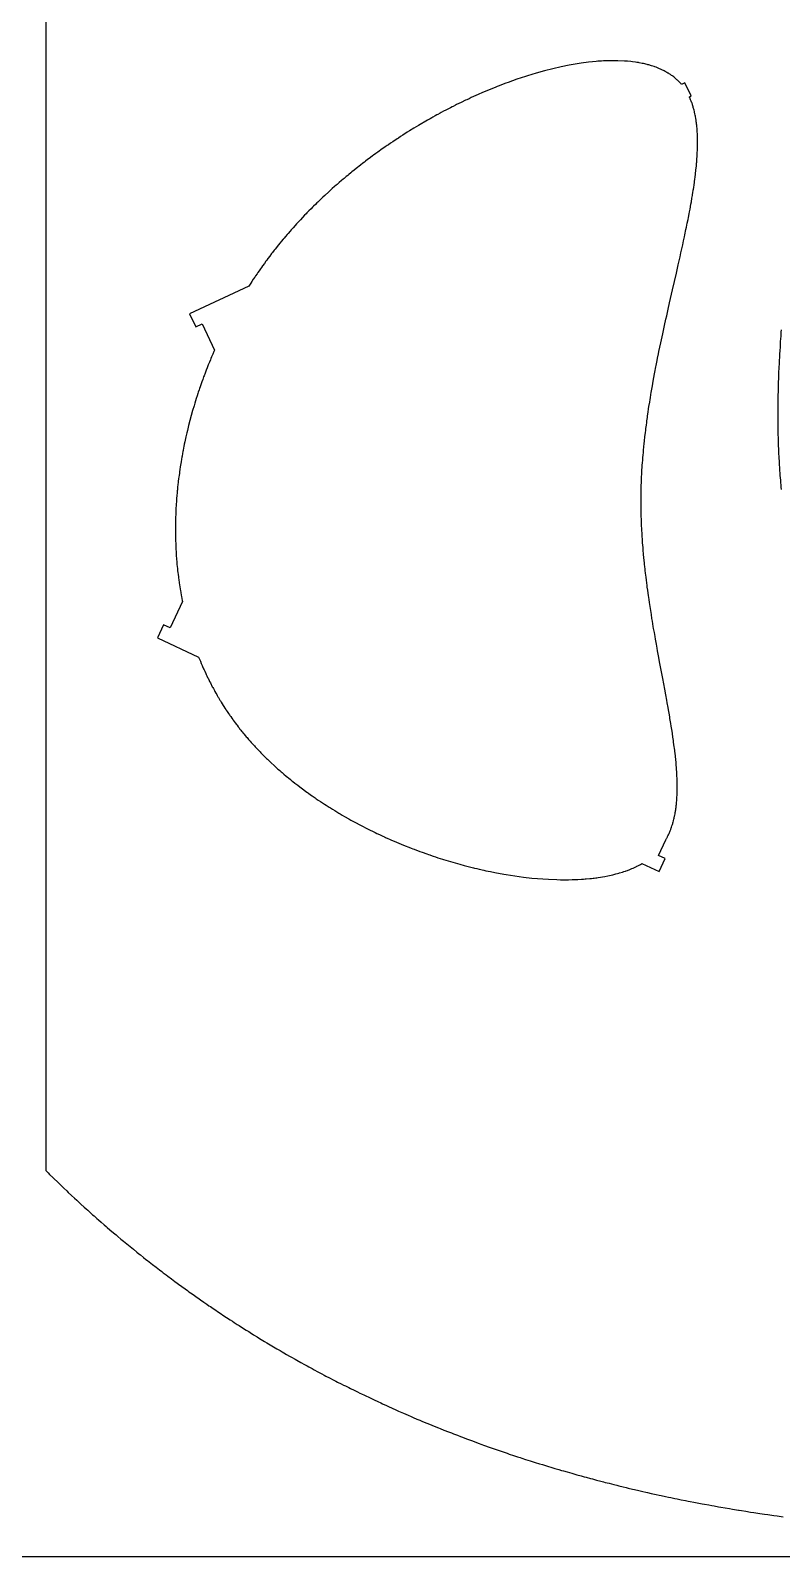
# Model space of a CAD drawing. Header units: metres. Extents: x 260 to 385, y -3 to 248.
# Drawn here: x 313.9 to 345, y -2.4 to 60.8 of the extents above; entities that cross this region are included whole.
import ezdxf

# ---------------------------------------------------------------- set-up
doc = ezdxf.new("R2010")
doc.units = ezdxf.units.M
doc.header["$MEASUREMENT"] = 0

msp = doc.modelspace()

# ---------------------------------------------------------------- linework, layer by layer
at = {"flags": 128}
for points in [[(385.210552, -2.443354), (385.210552, 247.556646), (260.210552, 247.556646), (260.210552, -2.443354), (385.210552, -2.443354)], [(314.573467, 97.33561), (314.572175, 13.547657)], [(341.22886, 58.043957), (341.300334, 58.077286), (341.046763, 58.621071), (340.904176, 58.554582), (340.883221, 58.579101), (340.872605, 58.591244), (340.856509, 58.609312), (340.831973, 58.636085), (340.806965, 58.66246), (340.794283, 58.675498), (340.768563, 58.701273), (340.755523, 58.714011), (340.735739, 58.732928), (340.715217, 58.752049), (340.701378, 58.764664), (340.673326, 58.789579), (340.659112, 58.801878), (340.630314, 58.826162), (340.601023, 58.850025), (340.581222, 58.865701), (340.540971, 58.896495), (340.525654, 58.907851), (340.494659, 58.930251), (340.463183, 58.952233), (340.441934, 58.966657), (340.398804, 58.994951), (340.365905, 59.015687), (340.343713, 59.029281), (340.298707, 59.055917), (340.275895, 59.06896), (340.229658, 59.094497), (340.18261, 59.119302), (340.086107, 59.166724), (340.067659, 59.175292), (340.03043, 59.192121), (339.992762, 59.208542), (339.967406, 59.219264), (339.916115, 59.240165), (339.877144, 59.255367), (339.850924, 59.265277), (339.797917, 59.284558), (339.771132, 59.293929), (339.717001, 59.312134), (339.662129, 59.329623), (339.550191, 59.362463), (339.507469, 59.374044), (339.478764, 59.381544), (339.420822, 59.396011), (339.391586, 59.40298), (339.332591, 59.416388), (339.272901, 59.429091), (339.15147, 59.452392), (339.12069, 59.457779), (339.058629, 59.468029), (338.995905, 59.477583), (338.868499, 59.494604), (338.803831, 59.502075), (338.6726, 59.514947), (338.538889, 59.525068), (338.264249, 59.53711), (338.21171, 59.538156), (338.176505, 59.538643), (338.10567, 59.539109), (338.07004, 59.539089), (337.998364, 59.538544), (337.926135, 59.537326), (337.78005, 59.532882), (337.743195, 59.531354), (337.66909, 59.527797), (337.594464, 59.523575), (337.44368, 59.513144), (337.367535, 59.506937), (337.213775, 59.49255), (337.058102, 59.475542), (336.741237, 59.433715), (336.580158, 59.40892), (336.252986, 59.351635), (335.919503, 59.284172), (335.235392, 59.119125), (334.88566, 59.021745), (334.70907, 58.969386), (334.531407, 58.914597), (334.44219, 58.886296), (334.082915, 58.767083), (333.901933, 58.703893), (333.720128, 58.638332), (333.628934, 58.604666), (333.446001, 58.535571), (333.354275, 58.500146), (333.262385, 58.464137), (333.216381, 58.445915), (332.847043, 58.294922), (332.661596, 58.215973), (332.475704, 58.134738), (332.382609, 58.093268), (332.196155, 58.008629), (332.10281, 57.965464), (332.009396, 57.921738), (331.962666, 57.899664), (331.775605, 57.809974), (331.682004, 57.764293), (331.588365, 57.718059), (331.541534, 57.694734), (331.447852, 57.647671), (331.401003, 57.623932), (331.330722, 57.588067), (331.143282, 57.490921), (331.049563, 57.441529), (330.955853, 57.391593), (330.909004, 57.366422), (330.815321, 57.315673), (330.76849, 57.290096), (330.698257, 57.251479), (330.604645, 57.199518), (330.557855, 57.173337), (330.487691, 57.133814), (330.382501, 57.073966), (330.009169, 56.855734), (329.822999, 56.743456), (329.637235, 56.629087), (329.544522, 56.571123), (329.359471, 56.453641), (329.267147, 56.394128), (329.174965, 56.334101), (329.128931, 56.303896), (328.945185, 56.1818), (328.853561, 56.11999), (328.762111, 56.057674), (328.716454, 56.026326), (328.62528, 55.963255), (328.579764, 55.93153), (328.511583, 55.883709), (328.330328, 55.754812), (328.240019, 55.689618), (328.149932, 55.623929), (328.104974, 55.590899), (328.015234, 55.52447), (327.970453, 55.491071), (327.903396, 55.440743), (327.814204, 55.373211), (327.769704, 55.339263), (327.703075, 55.288111), (327.60341, 55.210872), (327.427085, 55.072048), (327.339347, 55.001915), (327.251903, 54.931302), (327.208293, 54.895817), (327.121301, 54.824489), (327.07792, 54.788646), (327.012998, 54.734661), (326.926714, 54.662266), (326.883694, 54.625892), (326.819318, 54.571111), (326.723109, 54.488443), (326.637954, 54.414464), (326.595507, 54.3773), (326.532003, 54.321336), (326.437125, 54.2369), (326.342711, 54.151879), (326.295681, 54.109151), (326.12944, 53.95605), (326.046904, 53.878814), (325.964768, 53.801124), (325.923852, 53.762109), (325.842327, 53.68374), (325.80172, 53.644386), (325.741008, 53.585145), (325.66043, 53.505764), (325.620303, 53.465906), (325.560317, 53.405909), (325.470805, 53.315446), (325.391714, 53.234562), (325.35234, 53.193955), (325.293494, 53.132837), (325.205715, 53.040697), (325.118535, 52.948003), (325.075173, 52.901448), (324.998463, 52.818345), (324.960292, 52.776631), (324.903267, 52.713857), (324.818259, 52.619241), (324.733894, 52.524081), (324.691955, 52.476298), (324.608573, 52.380326), (324.567132, 52.332139), (324.505286, 52.259605), (324.443883, 52.186844), (324.40316, 52.13817), (324.322225, 52.04043), (324.282014, 51.991364), (324.202104, 51.892845), (324.122879, 51.793814), (324.070443, 51.727514), (324.035656, 51.683189), (323.966491, 51.594246), (323.927825, 51.544044), (323.851011, 51.443275), (323.774889, 51.342022), (323.724527, 51.274255), (323.724527, 51.274255), (323.691124, 51.22896), (323.624731, 51.138093), (323.550697, 51.035428), (323.501729, 50.966731), (323.469257, 50.92082), (323.404728, 50.828731), (323.356696, 50.759434), (323.324848, 50.713126), (323.26157, 50.620252), (323.23014, 50.573686), (323.167699, 50.480299), (323.105817, 50.386577), (323.064873, 50.323911), (323.037716, 50.282053), (322.983736, 50.198143), (320.530445, 49.054155), (320.784016, 48.51037), (321.055908, 48.637155), (321.56305, 47.549586), (321.538603, 47.49401), (321.490241, 47.382678), (321.442591, 47.27111), (321.411221, 47.196603), (321.390484, 47.146875), (321.349433, 47.047287), (321.303928, 46.935044), (321.27399, 46.860096), (321.254209, 46.810079), (321.215074, 46.709923), (321.186096, 46.6347), (321.166956, 46.584503), (321.129103, 46.483993), (321.110391, 46.433681), (321.073398, 46.332947), (321.036977, 46.232067), (320.965862, 46.029891), (320.939788, 45.953936), (320.922586, 45.903259), (320.888616, 45.801809), (320.871848, 45.751038), (320.838747, 45.649404), (320.806227, 45.547653), (320.742933, 45.343814), (320.712162, 45.241734), (320.652376, 45.037273), (320.594939, 44.832438), (320.487145, 44.421772), (320.436805, 44.216005), (320.412528, 44.113028), (320.388848, 44.009992), (320.377232, 43.958454), (320.332266, 43.752179), (320.310684, 43.648974), (320.289702, 43.545729), (320.279438, 43.494093), (320.259361, 43.390797), (320.249549, 43.339137), (320.235115, 43.261635), (320.216399, 43.158278), (320.207268, 43.106591), (320.193857, 43.029053), (320.174382, 42.912729), (320.141664, 42.705901), (320.126221, 42.602481), (320.111391, 42.499062), (320.104206, 42.447354), (320.090296, 42.343943), (320.083572, 42.292242), (320.073774, 42.214696), (320.061249, 42.111316), (320.055218, 42.059633), (320.046462, 41.98212), (320.03398, 41.865876), (320.023543, 41.76258), (320.018558, 41.710944), (320.011371, 41.633507), (320.001247, 41.517393), (319.991913, 41.401333), (319.987542, 41.343326), (319.98026, 41.240241), (319.976854, 41.188718), (319.972039, 41.11146), (319.965478, 40.995636), (319.959714, 40.879892), (319.95713, 40.822052), (319.952562, 40.70644), (319.950578, 40.648668), (319.947977, 40.562057), (319.943614, 40.356989), (319.942386, 40.254585), (319.941794, 40.152274), (319.941737, 40.101154), (319.942102, 39.998988), (319.942524, 39.947944), (319.943457, 39.871426), (319.945261, 39.769496), (319.946404, 39.718572), (319.94842, 39.642241), (319.952121, 39.527866), (319.956095, 39.426328), (319.958324, 39.375605), (319.961971, 39.299581), (319.968122, 39.185682), (319.975094, 39.071953), (319.978887, 39.015154), (319.986139, 38.914289), (319.990009, 38.863911), (319.996119, 38.788412), (320.005972, 38.675323), (320.016651, 38.56243), (320.022301, 38.506058), (320.034223, 38.393469), (320.040496, 38.337253), (320.050294, 38.253029), (320.062513, 38.153365), (320.068869, 38.103599), (320.078713, 38.029034), (320.094175, 37.917376), (320.110473, 37.805952), (320.118937, 37.75033), (320.136494, 37.639269), (320.145587, 37.583831), (320.159622, 37.500791), (320.179072, 37.390297), (320.189114, 37.335147), (320.204573, 37.252546), (320.220507, 37.170097), (320.228653, 37.128929), (319.721511, 36.04136), (319.449618, 36.168145), (319.196047, 35.624361), (320.903218, 34.828294), (320.950577, 34.710474), (320.974696, 34.651765), (321.011424, 34.563956), (321.048814, 34.476456), (321.067757, 34.432822), (321.10614, 34.345792), (321.12558, 34.302396), (321.155051, 34.237451), (321.194928, 34.151141), (321.215115, 34.108108), (321.24571, 34.043713), (321.276679, 33.979503), (321.292304, 33.947469), (321.334431, 33.862274), (321.355745, 33.819803), (321.38803, 33.756257), (321.420692, 33.692904), (321.437165, 33.6613), (321.470393, 33.59824), (321.487149, 33.566783), (321.512459, 33.519691), (321.557983, 33.436249), (321.580997, 33.394661), (321.615834, 33.332448), (321.651051, 33.270439), (321.668802, 33.239511), (321.70459, 33.177809), (321.722626, 33.147037), (321.749859, 33.100975), (321.786504, 33.039743), (321.804969, 33.009205), (321.832846, 32.963499), (321.875065, 32.895164), (321.92573, 32.814526), (321.951317, 32.774352), (321.990018, 32.714271), (322.029103, 32.65441), (322.04879, 32.624562), (322.088451, 32.565033), (322.108426, 32.535352), (322.138569, 32.490936), (322.179098, 32.431911), (322.199506, 32.402483), (322.2303, 32.358448), (322.276899, 32.292638), (322.318731, 32.234384), (322.339792, 32.205344), (322.371566, 32.161893), (322.419635, 32.096963), (322.468196, 32.032332), (322.49266, 32.000129), (322.543943, 31.933384), (322.578426, 31.889068), (322.601543, 31.859606), (322.648088, 31.800873), (322.683265, 31.756994), (322.706844, 31.727822), (322.754305, 31.669672), (322.778187, 31.640694), (322.82625, 31.582933), (322.874709, 31.525432), (322.907235, 31.487242), (322.972807, 31.411209), (323.009994, 31.368643), (323.034905, 31.340348), (323.085015, 31.283953), (323.085015, 31.283953), (323.110212, 31.255853), (323.16089, 31.199849), (323.211942, 31.144106), (323.246184, 31.10709), (323.315157, 31.033406), (323.341189, 31.005895), (323.393526, 30.951069), (323.446222, 30.896506), (323.481551, 30.860276), (323.552679, 30.788168), (323.606434, 30.734394), (323.642463, 30.698691), (323.714978, 30.627637), (323.751462, 30.592286), (323.82488, 30.521936), (323.898889, 30.452057), (324.048651, 30.313712), (324.091184, 30.275143), (324.119638, 30.249513), (324.176782, 30.198453), (324.205472, 30.173023), (324.263083, 30.122362), (324.321001, 30.071969), (324.359782, 30.038521), (324.437745, 29.971982), (324.526085, 29.897694), (324.585343, 29.848504), (324.625009, 29.815859), (324.704722, 29.750927), (324.764837, 29.702542), (324.805068, 29.670434), (324.885898, 29.606578), (324.926495, 29.57483), (325.008048, 29.511692), (325.090072, 29.449035), (325.255504, 29.325162), (325.349351, 29.25633), (325.412225, 29.210781), (325.454277, 29.180566), (325.538701, 29.120499), (325.602297, 29.075766), (325.644823, 29.046096), (325.730185, 28.987118), (325.773017, 28.957811), (325.858981, 28.899562), (325.945336, 28.841799), (326.119191, 28.727734), (326.184769, 28.685462), (326.228601, 28.657434), (326.316533, 28.601745), (326.360631, 28.574083), (326.449086, 28.519128), (326.537878, 28.464664), (326.716448, 28.357208), (326.761289, 28.330652), (326.851205, 28.277909), (326.941422, 28.225659), (327.122735, 28.122642), (327.213815, 28.071876), (327.396779, 27.971831), (327.580765, 27.873774), (327.95155, 27.683645), (328.00397, 27.65755), (328.109002, 27.605836), (328.214281, 27.554756), (328.284598, 27.521056), (328.331533, 27.498747), (328.425533, 27.454506), (328.531484, 27.405337), (328.602231, 27.372912), (328.649443, 27.351454), (328.743979, 27.308916), (328.814974, 27.277344), (328.862346, 27.256455), (328.957189, 27.215057), (329.004658, 27.194548), (329.099683, 27.153911), (329.19482, 27.113782), (329.385399, 27.035052), (329.492758, 26.991663), (329.564387, 26.963096), (329.612163, 26.944211), (329.707766, 26.906826), (329.779509, 26.879123), (329.827355, 26.860814), (329.923085, 26.824582), (329.970966, 26.806659), (330.066759, 26.771198), (330.162583, 26.736252), (330.354296, 26.667905), (330.4262, 26.642808), (330.474137, 26.626238), (330.570008, 26.593486), (330.617941, 26.577304), (330.713794, 26.545329), (330.809627, 26.513873), (331.001196, 26.45252), (331.049062, 26.437508), (331.144757, 26.407873), (331.240395, 26.378759), (331.431469, 26.322101), (331.526888, 26.294556), (331.717453, 26.241041), (331.9076, 26.189627), (332.286389, 26.093125), (332.333577, 26.081657), (332.427836, 26.059118), (332.52193, 26.037108), (332.709597, 25.994683), (332.803154, 25.974268), (332.989672, 25.935037), (333.175347, 25.897941), (333.54391, 25.830175), (333.635425, 25.814576), (333.817647, 25.784994), (333.99874, 25.757569), (334.357287, 25.709214), (334.710562, 25.669551), (335.39927, 25.616459), (335.733692, 25.60311), (335.898199, 25.599753), (336.221488, 25.599697), (336.380145, 25.603008), (336.536725, 25.608552), (336.614216, 25.612163), (336.767563, 25.621066), (336.843402, 25.626359), (336.918674, 25.632214), (336.956096, 25.635352), (337.104326, 25.649314), (337.177553, 25.65714), (337.250179, 25.665532), (337.286263, 25.66994), (337.357971, 25.679179), (337.393592, 25.684012), (337.44673, 25.691526), (337.72405, 25.736994), (337.858762, 25.763144), (337.990758, 25.791576), (338.055717, 25.806651), (338.183519, 25.838518), (338.246346, 25.855312), (338.308447, 25.872681), (338.339223, 25.881581), (338.460469, 25.918621), (338.519965, 25.938006), (338.578698, 25.957968), (338.607777, 25.968166), (338.665353, 25.988996), (338.693848, 25.999628), (338.736222, 26.015847), (338.847034, 26.060693), (338.901233, 26.083988), (338.954616, 26.107864), (338.981, 26.12002), (339.033145, 26.14477), (339.058905, 26.157363), (339.097152, 26.176527), (339.147407, 26.20259), (339.172216, 26.21584), (339.209026, 26.23599), (339.245352, 26.256469), (339.263331, 26.266833), (339.972823, 25.935991), (340.226394, 26.479776), (339.954501, 26.606561), (340.254789, 27.250531), (340.273509, 27.283662), (340.285751, 27.30592), (340.293807, 27.320834), (340.309668, 27.350844), (340.321345, 27.37351), (340.329025, 27.388695), (340.344139, 27.419246), (340.366194, 27.465521), (340.38049, 27.496669), (340.389841, 27.517566), (340.408114, 27.559677), (340.418143, 27.583548), (340.437666, 27.631688), (340.45648, 27.680354), (340.468634, 27.71309), (340.476564, 27.735043), (340.492015, 27.779259), (340.508748, 27.829491), (340.519526, 27.863267), (340.526544, 27.885912), (340.540184, 27.931505), (340.550068, 27.965966), (340.556494, 27.989065), (340.568957, 28.035566), (340.574995, 28.058967), (340.586687, 28.106068), (340.597873, 28.153567), (340.618741, 28.249751), (340.624253, 28.277086), (340.634814, 28.332128), (340.644763, 28.387663), (340.644763, 28.387663), (340.651058, 28.424958), (340.655106, 28.449943), (340.662849, 28.500201), (340.671001, 28.557199), (340.67611, 28.595467), (340.679373, 28.621097), (340.685558, 28.672642), (340.6899, 28.711549), (340.692655, 28.737604), (340.697832, 28.789996), (340.700255, 28.816332), (340.704775, 28.869284), (340.708862, 28.922606), (340.715758, 29.030357), (340.718901, 29.09161), (340.720706, 29.132701), (340.721782, 29.160208), (340.72363, 29.215494), (340.724752, 29.257194), (340.725377, 29.285106), (340.726329, 29.341198), (340.72703, 29.426002), (340.727017, 29.482979), (340.725866, 29.597986), (340.725053, 29.641473), (340.722815, 29.72903), (340.719775, 29.817359), (340.717312, 29.876673), (340.711357, 29.996314), (340.706012, 30.086928), (340.702039, 30.147753), (340.693133, 30.270395), (340.688209, 30.332208), (340.677446, 30.456811), (340.665494, 30.582703), (340.638184, 30.838297), (340.629718, 30.911086), (340.62389, 30.95983), (340.611799, 31.057837), (340.605541, 31.107099), (340.592611, 31.206136), (340.579141, 31.305851), (340.569869, 31.372702), (340.550649, 31.507294), (340.527989, 31.660114), (340.512299, 31.762809), (340.501589, 31.831632), (340.479592, 31.970132), (340.462609, 32.074747), (340.451065, 32.144839), (340.427466, 32.285854), (340.415422, 32.356773), (340.390867, 32.499425), (340.365723, 32.64315), (340.348654, 32.739556), (340.31383, 32.933764), (340.293869, 33.043814), (340.253221, 33.265629), (340.211715, 33.489692), (340.126668, 33.944369), (340.010615, 34.563631), (339.952161, 34.878588), (339.913248, 35.090455), (339.893844, 35.196945), (339.864836, 35.357363), (339.826402, 35.572507), (339.807316, 35.680607), (339.778884, 35.843405), (339.750724, 36.006967), (339.736757, 36.08903), (339.699932, 36.30877), (339.681768, 36.419125), (339.654869, 36.585252), (339.628418, 36.75208), (339.615373, 36.835752), (339.58967, 37.003605), (339.577022, 37.087782), (339.558316, 37.214355), (339.533902, 37.383685), (339.521931, 37.468588), (339.504284, 37.596236), (339.487022, 37.72423), (339.478542, 37.788355), (339.449235, 38.017034), (339.435098, 38.131762), (339.414571, 38.30433), (339.401355, 38.419685), (339.394893, 38.477455), (339.385385, 38.564222), (339.373061, 38.680119), (339.367055, 38.738155), (339.358243, 38.825319), (339.34548, 38.956305), (339.334606, 39.072974), (339.329339, 39.131392), (339.321655, 39.21912), (339.310625, 39.350939), (339.300207, 39.483022), (339.295232, 39.549162), (339.286782, 39.666901), (339.282749, 39.725845), (339.276943, 39.814353), (339.268795, 39.947319), (339.261333, 40.080523), (339.257864, 40.147213), (339.251462, 40.280763), (339.248533, 40.347623), (339.244485, 40.448015), (339.240233, 40.567156), (339.238333, 40.626789), (339.235768, 40.716316), (339.232574, 40.850775), (339.230179, 40.985433), (339.229286, 41.052834), (339.22812, 41.187777), (339.227851, 41.255318), (339.227847, 41.356713), (339.228595, 41.49206), (339.229297, 41.559798), (339.230766, 41.661482), (339.232741, 41.763257), (339.23392, 41.814178), (339.236005, 41.893239), (339.237566, 41.945975), (339.241093, 42.051511), (339.243058, 42.10431), (339.247386, 42.20997), (339.252237, 42.315707), (339.255758, 42.386238), (339.263481, 42.527392), (339.266607, 42.580354), (339.273233, 42.686324), (339.280348, 42.79235), (339.285359, 42.863063), (339.296016, 43.004554), (339.304555, 43.110723), (339.310503, 43.181524), (339.323003, 43.323172), (339.329551, 43.394016), (339.343229, 43.535739), (339.35767, 43.677499), (339.367712, 43.77202), (339.388768, 43.961085), (339.407517, 44.120616), (339.420502, 44.226966), (339.42937, 44.297861), (339.447604, 44.439636), (339.461705, 44.545946), (339.471305, 44.616808), (339.490973, 44.758497), (339.501036, 44.829322), (339.521608, 44.970924), (339.542762, 45.112455), (339.557178, 45.206764), (339.58674, 45.395262), (339.603783, 45.501212), (339.615306, 45.571812), (339.638728, 45.712922), (339.650623, 45.78343), (339.674769, 45.924346), (339.699374, 46.065119), (339.716025, 46.158883), (339.749893, 46.346193), (339.762782, 46.416356), (339.788855, 46.556544), (339.815307, 46.696542), (339.833143, 46.789763), (339.869276, 46.975923), (339.896757, 47.115285), (339.915249, 47.208063), (339.952622, 47.393297), (339.971492, 47.485745), (340.009572, 47.67029), (340.04807, 47.854345), (340.126151, 48.220881), (340.170603, 48.426075), (340.200413, 48.562455), (340.260369, 48.834169), (340.290479, 48.969482), (340.350877, 49.238966), (340.411388, 49.506856), (340.451722, 49.684522), (340.53218, 50.037516), (340.691068, 50.733442), (340.768815, 51.07597), (340.844978, 51.414606), (340.882359, 51.582401), (340.931378, 51.804492), (340.955506, 51.91482), (340.991187, 52.079394), (341.026217, 52.242843), (341.043474, 52.324138), (341.088603, 52.539496), (341.11066, 52.646381), (341.143073, 52.805696), (341.174643, 52.963773), (341.190098, 53.04234), (341.220323, 53.198513), (341.220323, 53.198513), (341.235082, 53.276113), (341.256764, 53.391897), (341.293905, 53.595877), (341.311775, 53.69696), (341.33767, 53.84743), (341.354307, 53.946962), (341.362434, 53.996492), (341.374378, 54.070486), (341.389839, 54.168583), (341.397366, 54.217388), (341.408399, 54.290289), (341.424356, 54.398944), (341.437932, 54.494817), (341.444501, 54.5425), (341.454076, 54.613707), (341.467802, 54.719794), (341.480748, 54.825004), (341.486923, 54.877276), (341.497402, 54.969653), (341.502398, 55.015575), (341.509585, 55.08412), (341.519661, 55.186176), (341.528876, 55.287307), (341.533155, 55.337522), (341.541046, 55.437244), (341.544652, 55.48675), (341.549633, 55.560558), (341.559341, 55.733336), (341.563064, 55.818562), (341.566016, 55.903004), (341.567198, 55.944928), (341.56897, 56.028178), (341.569555, 56.069502), (341.570054, 56.131109), (341.570002, 56.212541), (341.569665, 56.252949), (341.568766, 56.313176), (341.567392, 56.372935), (341.566524, 56.402639), (341.563617, 56.481271), (341.561837, 56.520271), (341.558753, 56.578372), (341.555169, 56.635992), (341.553188, 56.664621), (341.548844, 56.721514), (341.54648, 56.749777), (341.542691, 56.791942), (341.535232, 56.866217), (341.531151, 56.903023), (341.524588, 56.957817), (341.517488, 57.012108), (341.513736, 57.039065), (341.505822, 57.092597), (341.501659, 57.119172), (341.495156, 57.158794), (341.485999, 57.211174), (341.48121, 57.23717), (341.473762, 57.275922), (341.461989, 57.333498), (341.447096, 57.400877), (341.439262, 57.434214), (341.427024, 57.483777), (341.414196, 57.532806), (341.407559, 57.557119), (341.393836, 57.605341), (341.386748, 57.629249), (341.375833, 57.664855), (341.360745, 57.711853), (341.35297, 57.735146), (341.341019, 57.769828), (341.328717, 57.804198), (341.322434, 57.821266), (341.305248, 57.866398), (341.296418, 57.888755), (341.282874, 57.922026), (341.26897, 57.95498), (341.261883, 57.971337), (341.247435, 58.003813), (341.240074, 58.019931), (341.22886, 58.043957)], [(345.0483, 41.773063), (345.038617, 41.872047), (345.032374, 41.938029), (345.020394, 42.06998), (345.011842, 42.16893), (345.006345, 42.234891), (344.995834, 42.366799), (344.990817, 42.432746), (344.981251, 42.564627), (344.972302, 42.69649), (344.966671, 42.784388), (344.963065, 42.842983), (344.956202, 42.960162), (344.950768, 43.059022), (344.947325, 43.124924), (344.940863, 43.256714), (344.937843, 43.322603), (344.932216, 43.454369), (344.927133, 43.586119), (344.924042, 43.673944), (344.922113, 43.73249), (344.918563, 43.849573), (344.915886, 43.948353), (344.914261, 44.014201), (344.911388, 44.145887), (344.910139, 44.211725), (344.908011, 44.343389), (344.906368, 44.475039), (344.905538, 44.562798), (344.904506, 44.738298), (344.904287, 44.837006), (344.904284, 44.902807), (344.904616, 45.0344), (344.90495, 45.100192), (344.905947, 45.231765), (344.907381, 45.363326), (344.908574, 45.451026), (344.911524, 45.62641), (344.913508, 45.725054), (344.914959, 45.790813), (344.918165, 45.922323), (344.923723, 46.119565), (344.927919, 46.251045), (344.93093, 46.338693), (344.93746, 46.513973), (344.941425, 46.612559), (344.949977, 46.809714), (344.959341, 47.006846), (344.966026, 47.138254), (344.970676, 47.225853), (344.980434, 47.40104), (344.980434, 47.40104), (344.986187, 47.499574), (344.998253, 47.696627), (345.011054, 47.893659), (345.019988, 48.025001), (345.026119, 48.112558), (345.038795, 48.287659), (345.046164, 48.386147)], [(314.572175, 13.547657), (314.667754, 13.452883), (314.731592, 13.38987), (314.859554, 13.264248), (314.923678, 13.201639), (315.052212, 13.076828), (315.181126, 12.952556), (315.267281, 12.870009), (315.324812, 12.81511), (315.440099, 12.705634), (315.50508, 12.644241), (315.635328, 12.52186), (315.765957, 12.400019), (315.853254, 12.319091), (315.911547, 12.265273), (316.028357, 12.157956), (316.160129, 12.037735), (316.248188, 11.957887), (316.306988, 11.904789), (316.424814, 11.798911), (316.513381, 11.719784), (316.57252, 11.667165), (316.691023, 11.562247), (316.750387, 11.509949), (316.869341, 11.405671), (316.988596, 11.301819), (317.068266, 11.232822), (317.121454, 11.186929), (317.228008, 11.095395), (317.380132, 10.965649), (317.481816, 10.87953), (317.549724, 10.822286), (317.685826, 10.708203), (317.788152, 10.622995), (317.856488, 10.566358), (317.993445, 10.453488), (318.062066, 10.397255), (318.199593, 10.285193), (318.337501, 10.17367), (318.42965, 10.099621), (318.491177, 10.050388), (318.614456, 9.95224), (318.718705, 9.86976), (318.788324, 9.814941), (318.927846, 9.705706), (318.997749, 9.651291), (319.13784, 9.542864), (319.278311, 9.434975), (319.372169, 9.363348), (319.434835, 9.315729), (319.56039, 9.22081), (319.631147, 9.167605), (319.772945, 9.061597), (319.915122, 8.956127), (320.010117, 8.886112), (320.073541, 8.839568), (320.200613, 8.746797), (320.343926, 8.642938), (320.439678, 8.573997), (320.503607, 8.528168), (320.631688, 8.436829), (320.727945, 8.368603), (320.79221, 8.323252), (320.920964, 8.232866), (320.985453, 8.187832), (321.114655, 8.098082), (321.244155, 8.008755), (321.330655, 7.949439), (321.388395, 7.909999), (321.504052, 7.831371), (321.614054, 7.757045), (321.687507, 7.707662), (321.834696, 7.609296), (321.908432, 7.560314), (322.056187, 7.462751), (322.204319, 7.365724), (322.303283, 7.301335), (322.369352, 7.258542), (322.501715, 7.173272), (322.576299, 7.125493), (322.725751, 7.030336), (322.875579, 6.935712), (322.975674, 6.872927), (323.042497, 6.831202), (323.176366, 6.748068), (323.327325, 6.655046), (323.428173, 6.593328), (323.495497, 6.552315), (323.63037, 6.470603), (323.731719, 6.409596), (323.799378, 6.369056), (323.934919, 6.288293), (324.002801, 6.248069), (324.138787, 6.167936), (324.275071, 6.088225), (324.366091, 6.035317), (324.426844, 6.00015), (324.548527, 5.930063), (324.665152, 5.863328), (324.743022, 5.819006), (324.899046, 5.730767), (324.977201, 5.686851), (325.133797, 5.599423), (325.290773, 5.512534), (325.395636, 5.454909), (325.465638, 5.416625), (325.605869, 5.340377), (325.68488, 5.297675), (325.843189, 5.212675), (326.001878, 5.128214), (326.107882, 5.072207), (326.178646, 5.035001), (326.320397, 4.96091), (326.480227, 4.878066), (326.586991, 4.823136), (326.658261, 4.786649), (326.801026, 4.713994), (326.908297, 4.659782), (326.979904, 4.623774), (327.123344, 4.552076), (327.195176, 4.516386), (327.339066, 4.445326), (327.483255, 4.37469), (327.579548, 4.327836), (327.643817, 4.296704), (327.772533, 4.234694), (327.798133, 4.222414), (327.974615, 4.138241), (328.092393, 4.082531), (328.170968, 4.045572), (328.328248, 3.972083), (328.446324, 3.917342), (328.525095, 3.881027), (328.68277, 3.808823), (328.761672, 3.772935), (328.919607, 3.701583), (329.077716, 3.630796), (329.183217, 3.583918), (329.253594, 3.552805), (329.39445, 3.49091), (329.578676, 3.410714), (329.701621, 3.357667), (329.783641, 3.322487), (329.947818, 3.252572), (330.071069, 3.200522), (330.153292, 3.166005), (330.317875, 3.097412), (330.400233, 3.063335), (330.565084, 2.995618), (330.730114, 2.928483), (330.840233, 2.884048), (330.913689, 2.854568), (331.060706, 2.795949), (331.246975, 2.722412), (331.371278, 2.673791), (331.454201, 2.641556), (331.62018, 2.577514), (331.744778, 2.529856), (331.827898, 2.498261), (331.994269, 2.435498), (332.07752, 2.404328), (332.24415, 2.342412), (332.410953, 2.281058), (332.522251, 2.240468), (332.596492, 2.213545), (332.745075, 2.160032), (332.933319, 2.092934), (333.058935, 2.048593), (333.142732, 2.019206), (333.310453, 1.960845), (333.436355, 1.917437), (333.520343, 1.88867), (333.688444, 1.831548), (333.772558, 1.803192), (333.940911, 1.746891), (334.109431, 1.691135), (334.22187, 1.654266), (334.296871, 1.629821), (334.446971, 1.581252), (334.637128, 1.520392), (334.764016, 1.480198), (334.84866, 1.45357), (335.01807, 1.400716), (335.145235, 1.361427), (335.230064, 1.335401), (335.399842, 1.283748), (335.484793, 1.258121), (335.654816, 1.207265), (335.825002, 1.156938), (335.938549, 1.12368), (336.014287, 1.101638), (336.165858, 1.057866), (336.357873, 1.003061), (336.485996, 0.966892), (336.571461, 0.942943), (336.742511, 0.895435), (336.870904, 0.860146), (336.956548, 0.836781), (337.127957, 0.790442), (337.127957, 0.790442), (337.213721, 0.767466), (337.385367, 0.721901), (337.557171, 0.67685), (337.671794, 0.647102), (337.748249, 0.627397), (337.901251, 0.588289), (338.095072, 0.539371), (338.224396, 0.507118), (338.31066, 0.485774), (338.483306, 0.443468), (338.612892, 0.412071), (338.699332, 0.391297), (338.872327, 0.350129), (338.958882, 0.329734), (339.132108, 0.28932), (339.305489, 0.249409), (339.421161, 0.22308), (339.498314, 0.20565), (339.65271, 0.171087), (339.848291, 0.127907), (339.978785, 0.09947), (340.065829, 0.080667), (340.240031, 0.043433), (340.370781, 0.015831), (340.457996, -0.002415), (340.632538, -0.038538), (340.719866, -0.056415), (340.894635, -0.091801), (341.069554, -0.126696), (341.18625, -0.149687), (341.264084, -0.164894), (341.419842, -0.195019), (341.62331, -0.233758), (341.759067, -0.25922), (341.849621, -0.276034), (342.030849, -0.309275), (342.166873, -0.333867), (342.257605, -0.350102), (342.439187, -0.382186), (342.530037, -0.398036), (342.711855, -0.429352), (342.893829, -0.460158), (343.015233, -0.480411), (343.096207, -0.493788), (343.258248, -0.52024), (343.286227, -0.524765), (343.3826, -0.540255), (343.575343, -0.570789), (343.768078, -0.600731), (343.896565, -0.620365), (343.982221, -0.63331), (344.15353, -0.658851), (344.346246, -0.687034), (344.474719, -0.7055), (344.560367, -0.717667), (344.731658, -0.741658), (344.860123, -0.759353), (344.945764, -0.771007), (345.117044, -0.793976)]]:
    msp.add_lwpolyline(points, dxfattribs=at)

doc.saveas('drawing.dxf')
